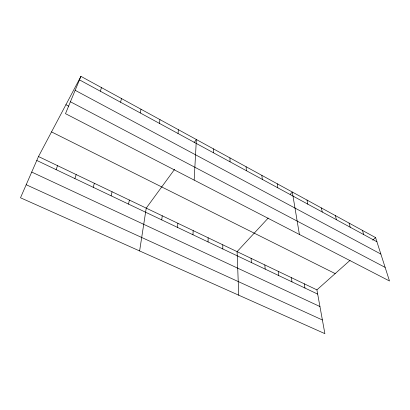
<?xml version="1.0" encoding="UTF-8"?>
<svg xmlns="http://www.w3.org/2000/svg" width="410" height="410" viewBox="0 0 410 410"><rect width="100%" height="100%" fill="white"/><g stroke="black" fill="none" stroke-linecap="round" stroke-linejoin="round"><path stroke-width="0.61" d="M213.323 152.72L213.364 148.83M208.054 241.941L208.136 237.774M192.966 234.761L193.177 230.61M194.166 180.113L196.369 139.528L194.13 142.598M177.535 227.417L177.878 223.286M178.017 133.501L178.406 129.698M161.75 219.909L162.237 215.793M139.61 250.94L146.232 208.126L174.593 169.325M159.377 123.354L159.956 119.602M128.561 204.113L129.355 200.044M140.225 112.929L141.009 109.234M111.105 195.811L112.068 191.762M120.545 102.213L121.534 98.574M93.219 187.298L94.351 183.28M74.881 178.57L76.198 174.583M100.301 91.199L101.516 87.622M56.073 169.622L57.584 165.671M80.929 76.352L65.497 113.657L389.5 280.999L375.58 237.605L80.929 76.352L38.494 156.528L20.5 197.774L324.879 333.648L316.909 289.87L38.494 156.528M268.207 218.058L237.088 251.643L238.748 295.195M290.183 194.34L292.32 192.039L299.402 234.464M316.909 289.87L350.048 260.35M372.746 240.127L375.58 237.605M26.189 184.731L322.393 319.979M31.713 172.062L319.943 306.547M36.782 160.443L317.678 294.098M51.527 131.902L335.185 273.593M65.923 104.709L68.711 106.169M70.417 101.772L385.133 267.382M75.158 90.308L380.859 254.062M79.478 79.863L376.918 241.767M362.476 230.43L363.716 234.582M349.079 223.096L350.212 227.232M335.375 215.598L336.4 219.714M321.353 207.926L322.27 212.021M307.003 200.075L307.802 204.149M304.287 283.828L304.963 288.051M291.397 277.657L291.981 281.875M277.283 183.808L277.826 187.831M278.246 271.353L278.728 275.566M261.882 175.377L262.292 179.375M264.814 264.921L265.198 269.129M246.102 166.747L246.369 170.709M251.099 258.351L251.371 262.549M229.938 157.896L230.051 161.827M222.768 244.785L222.809 248.962"/></g></svg>
